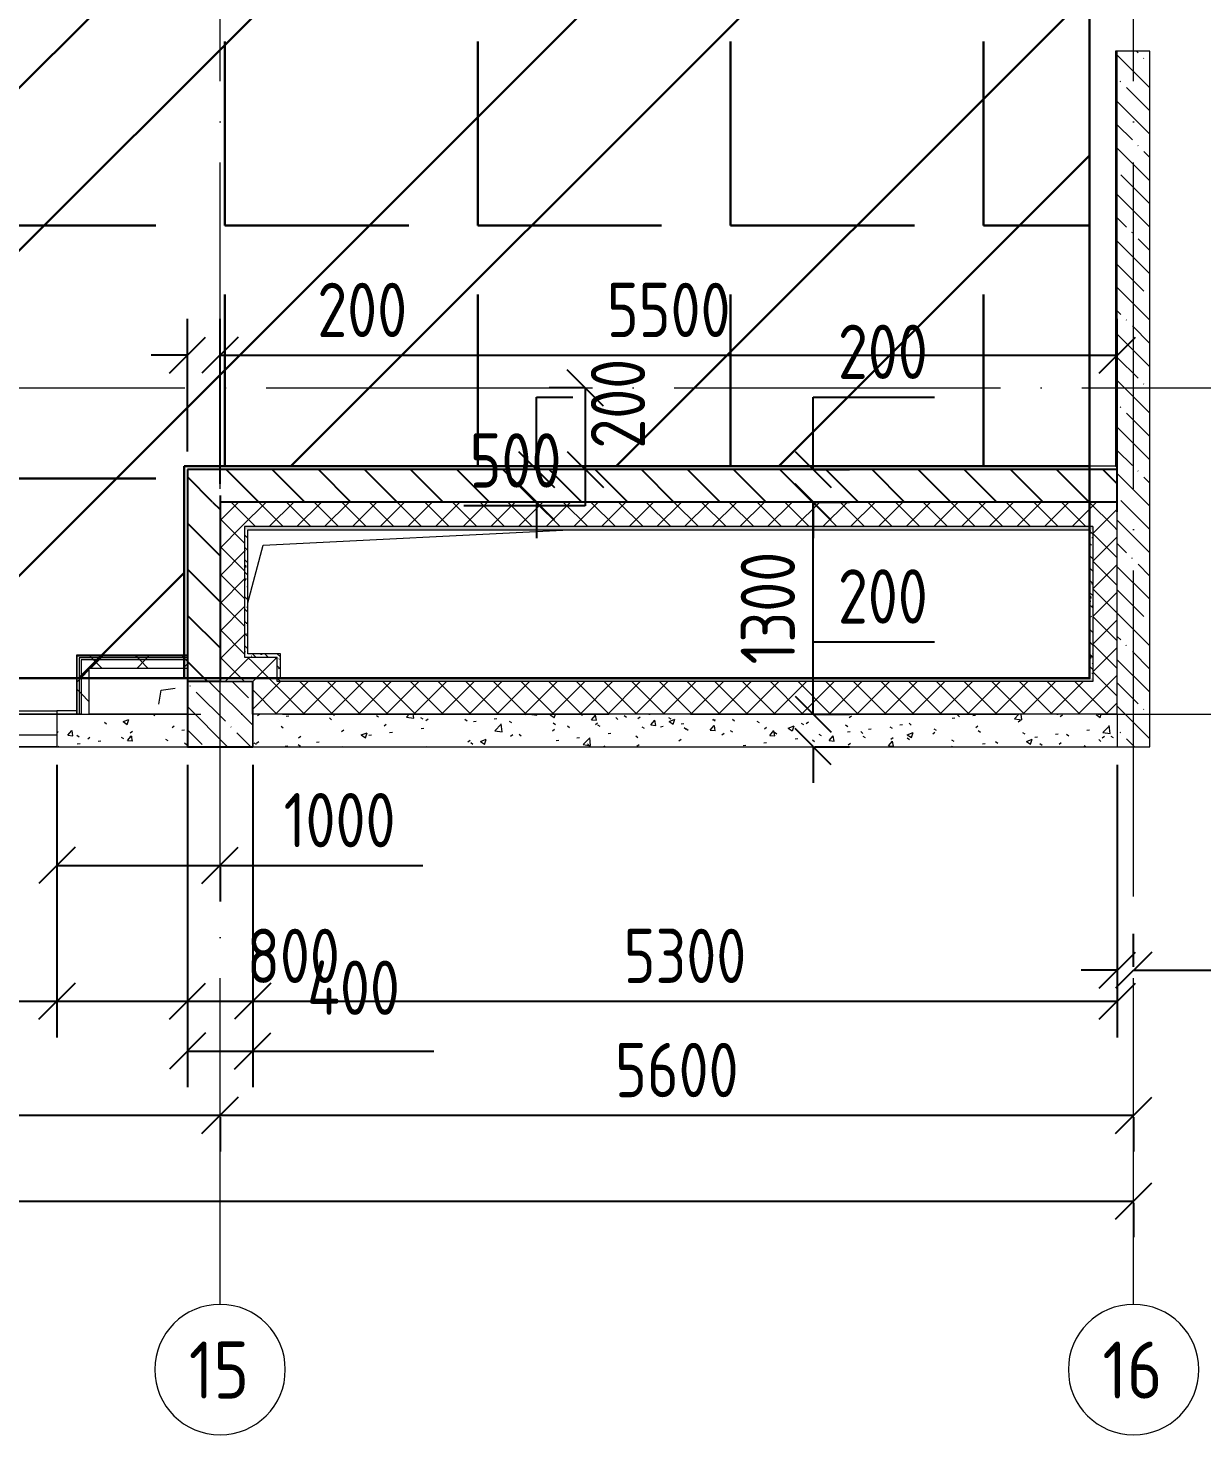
# Model space of a CAD drawing. Header units: millimetres. Extents: x -68946 to 690821, y -552984 to 293768.
# Drawn here: x 62373 to 69569, y 39106 to 47731 of the extents above; entities that cross this region are included whole.
import ezdxf

# ---------------------------------------------------------------- set-up
doc = ezdxf.new("R2010")
doc.units = ezdxf.units.MM
doc.linetypes.add('ADSK_Линия сетки', pattern=[2500, 2000, -250, 0, -250])
doc.layers.get('Defpoints').update_dxf_attribs({"color": 250})
for name, color, linetype, lineweight in [('0) блоки', 250, 'Continuous', 25), ('1.1) Стяжка 5 вып.', 30, 'Continuous', 30), ('1.2) Тепло-звук изол. + пленка 5 вып.', 200, 'Continuous', 30), ('A-____-____-DIMS', 250, 'Continuous', 9), ('A-DETL-GENF-OTLN', 250, 'Continuous', 5), ('A-GLAZ-____-MCUT', 250, 'Continuous', 9), ('A-GLAZ-____-OTLN', 250, 'Continuous', 5), ('A-WALL-____-MCUT', 250, 'Continuous', 13), ('A-WALL-____-PATT', 250, 'Continuous', 13), ('A-WALL-FNSH-MCUT', 250, 'Continuous', 13), ('I-WALL-____-OTLN', 250, 'Continuous', 9), ('S-COLS-____-MCUT', 250, 'Continuous', 25), ('S-COLS-____-OTLN', 250, 'Continuous', 9), ('S-GRID-____-IDEN', 250, 'Continuous', 9), ('S-GRID-____-OTLN', 250, 'Continuous', 9)]:
    doc.layers.add(name, color=color, linetype=linetype, lineweight=lineweight)
doc.styles.add('GOST Common', font='', dxfattribs={"width": 0.9, "height": 350})
doc.styles.get("Standard").update_dxf_attribs({"font": 'ГОСТ тип А.ttf'})
doc.styles.get('GOST Common').set_extended_font_data('GOST Common')
doc.dimstyles.new('А3', dxfattribs={"dimtxt": 333, "dimasz": 222, "dimexe": 222, "dimexo": 111, "dimgap": 111, "dimtad": 1, "dimtoh": 1, "dimdec": 0, "dimrnd": 0.0015, "dimzin": 0, "dimdsep": 46, "dimtxsty": 'Standard', "dimblk": 'OBLIQUE', "dimcen": 0, "dimclrd": 7, "dimclre": 7, "dimclrt": 7, "dimadec": 0, "dimazin": 0, "dimtfac": 1, "dimtdec": 0, "dimtofl": 0, "dimtmove": 0, "dimatfit": 3, "dimfxl": 1, "dimtolj": 1, "dimtzin": 0, "dimarcsym": 0})
pattern_1 = [(50, (0, 0), (364.3679, -31.8783), [38.1, -419.1]), (355, (0, 0), (-70.4859, 382.1133), [30.48, -335.28]), (100.451, (30.36, -2.66), (293.885, 350.2334), [32.38, -356.18]), (46.184, (0, 101.6), (542.1585, -84.0858), [57.15, -628.65]), (96.636, (45.2, 94.6), (474.805, 494.8554), [48.57, -534.27]), (351.184, (0, 101.6), (474.8102, 494.85), [45.72, -502.92]), (21, (50.8, 76.2), (303.2285, -204.5305), [38.1, -419.1]), (326, (50.8, 76.2), (123.6039, 368.376), [30.48, -335.28]), (71.451, (76.07, 59.16), (426.8341, 163.8427), [32.38, -356.18]), (37.5, (0, 0), (6.17665, 169.11015), [16.764, -314.452, 16.764, -323.596, -336.55]), (37.5, (0, 0), (6.17665, 169.11015), [-671.576, 16.764, -319.786]), (7.5, (0, 0), (133.63888, 200.3615), [16.764, -177.292, 16.764, -306.832, -128.27]), (7.5, (0, 0), (133.63888, 200.3615), [-517.652, 16.764, -111.506]), (327.5, (-113.28, 0), (271.18182, -11.45836), [16.764, -110.236, 16.764, -379.476, -525.78]), (327.5, (-113.28, 0), (271.18182, -11.45836), [-523.24, 16.764, -509.016]), (317.5, (-164.08, 0), (296.2585, 50.85285), [16.764, -148.336, 16.764, -246.38, -373.38]), (317.5, (-164.08, 0), (296.2585, 50.85285), [-428.244, 16.764, -356.616])]
pattern_2 = [(135, (0, 0), (-142.5612, -142.5612), []), (135, (142.56, 0), (-142.5612, -142.5612), [252.016, -50.403, 3.353, -47.05])]
pattern_3 = [(135, (0, 0), (-75.43415, -75.43415), [106.68, -17.78, 3.556, -17.78]), (135, (0, 75.39), (-75.43415, -75.43415), []), (50, (0, 0), (127.52922, -11.15758), [13.335, -146.685]), (355, (0, 0), (-24.66966, 133.74002), [10.668, -117.348]), (100.451, (10.63, -0.93), (102.85973, 122.58178), [11.333, -124.663]), (46.184, (0, 35.56), (189.75516, -29.43036), [20.002, -220.027]), (96.636, (15.81, 33.1), (166.1822, 173.1996), [17, -186.995]), (351.184, (0, 35.56), (166.18393, 173.19757), [16.002, -176.022]), (21, (17.78, 26.67), (106.13027, -71.58603), [13.335, -146.685]), (326, (17.78, 26.67), (43.26188, 128.93175), [10.668, -117.348]), (71.451, (26.62, 20.7), (149.39198, 57.34505), [11.333, -124.663]), (37.5, (0, 0), (2.162228, 59.188357), [3.353, -112.573, 3.353, -115.773, -117.792]), (37.5, (0, 0), (2.162228, 59.188357), [-235.052, 3.353, -114.44]), (7.5, (0, 0), (46.773857, 70.12615), [3.353, -64.567, 3.353, -109.906, -44.894]), (7.5, (0, 0), (46.773857, 70.12615), [-181.178, 3.353, -41.542]), (327.5, (-39.65, 0), (94.91367, -4.010093), [3.353, -41.097, 3.353, -135.331, -184.023]), (327.5, (-39.65, 0), (94.91367, -4.010093), [-183.134, 3.353, -180.67]), (317.5, (-57.43, 0), (103.69057, 17.79882), [3.353, -54.432, 3.353, -88.748, -130.683]), (317.5, (-57.43, 0), (103.69057, 17.79882), [-149.885, 3.353, -127.33])]
pattern_4 = [(135, (0, 0), (-84.85281, -84.85281), []), (225, (0, 0), (84.85281, -84.85281), [])]
pattern_5 = [(135, (0, 0), (-141.42136, -141.42136), [])]
pattern_6 = [(45, (0, 0), (-141.42136, 141.42136), []), (135, (0, 0), (-141.42136, -141.42136), [])]

# ---------------------------------------------------------------- blocks, each defined once
blk = doc.blocks.new('Окно_СКБ_2Ст1 - Окно_СКБ_2Ст 3300_ОК2-29018968-Кладочный план на отм_ 0_000_ Секция 1_')
at = {"layer": 'A-GLAZ-____-MCUT'}
for p, q in [((-1650, -125), (1650, -125)), ((-1650, -195), (1650, -195))]:
    blk.add_line(p, q, dxfattribs=at)
at = {"layer": 'A-GLAZ-____-OTLN'}
for p, q in [((1650, -125), (-1650, -125)), ((-1650, -195), (1650, -195))]:
    blk.add_line(p, q, dxfattribs=at)
blk = doc.blocks.new('_Wn_-As_OpeningMEP_floor__Rectangular - _Wn_-As_OpeningMEP_floor__Rectangular-32466856-Кладочный план на отм_ 0_000_ Секция 1_')
at = {"layer": 'A-DETL-GENF-OTLN'}
for p, q in [((-50, 0), (-36.6, 86.6)), ((-36.6, 86.6), (50, 100))]:
    blk.add_line(p, q, dxfattribs=at)
blk = doc.blocks.new('_Wn_-As_OpeningMEP_floor__Rectangular - _Wn_-As_OpeningMEP_floor__Rectangular-43235382-Кладочный план на отм_ 0_000_ Секция 1_')
at = {"layer": 'A-DETL-GENF-OTLN'}
for p, q in [((-2485, 410), (-607.8, 505)), ((-2580, 56.7), (-2485, 410))]:
    blk.add_line(p, q, dxfattribs=at)
blk = doc.blocks.new('Ось сетки - Круг_Ø8 мм-39983606-Кладочный план на отм_ 0_000_ Секция 1_')
at = {"layer": 'S-GRID-____-IDEN'}
for start, end in [(360, 180), (180, 360)]:
    blk.add_arc((0, 0), 4, start, end, dxfattribs=at)
blk = doc.blocks.new('_Oblique')
at = {"color": 0, "linetype": 'ByBlock', "lineweight": -2}
blk.add_line((-0.5, -0.5), (0.5, 0.5), dxfattribs=at)
blk = doc.blocks.new('DIMBLOCK20-Кладочный план на отм_ 0_000_ Секция 1_')
at = {"layer": 'A-____-____-DIMS', "color": 7, "lineweight": -2, "transparency": 16777216}
for p, q in [((59050, 41065.3), (63550, 41065.3)), ((59050, 41054.3), (59050, 40843.3)), ((63550, 41054.3), (63550, 40843.3))]:
    blk.add_line(p, q, dxfattribs=at)
at = {"layer": 'Defpoints', "color": 0, "lineweight": 30, "transparency": 16777216}
for p in [(59050, 41165.3), (63550, 41165.3), (63550, 41065.3)]:
    blk.add_point(p, dxfattribs=at)
at = {"layer": 'A-____-____-DIMS', "color": 7, "lineweight": -2, "transparency": 16777216, "xscale": 222, "yscale": 222, "zscale": 222, "rotation": 180}
blk.add_blockref('_Oblique', (59050, 41065.3), dxfattribs=at)
at = {"layer": 'A-____-____-DIMS', "color": 7, "lineweight": -2, "transparency": 16777216, "xscale": 222, "yscale": 222, "zscale": 222}
blk.add_blockref('_Oblique', (63550, 41065.3), dxfattribs=at)
at = {"layer": 'A-____-____-DIMS', "color": 7, "transparency": 16777216, "insert": (61300, 41342.8), "char_height": 333, "width": 2.567, "attachment_point": 5}
blk.add_mtext('\\A1;4500', dxfattribs=at)
blk = doc.blocks.new('DIMBLOCK21-Кладочный план на отм_ 0_000_ Секция 1_')
at = {"layer": 'A-____-____-DIMS', "color": 7, "lineweight": -2, "transparency": 16777216}
for p, q in [((63550, 41065.3), (69150, 41065.3)), ((63550, 41054.3), (63550, 40843.3)), ((69150, 41054.3), (69150, 40843.3))]:
    blk.add_line(p, q, dxfattribs=at)
at = {"layer": 'Defpoints', "color": 0, "lineweight": 30, "transparency": 16777216}
for p in [(63550, 41165.3), (69150, 41165.3), (69150, 41065.3)]:
    blk.add_point(p, dxfattribs=at)
at = {"layer": 'A-____-____-DIMS', "color": 7, "lineweight": -2, "transparency": 16777216, "xscale": 222, "yscale": 222, "zscale": 222, "rotation": 180}
blk.add_blockref('_Oblique', (63550, 41065.3), dxfattribs=at)
at = {"layer": 'A-____-____-DIMS', "color": 7, "lineweight": -2, "transparency": 16777216, "xscale": 222, "yscale": 222, "zscale": 222}
blk.add_blockref('_Oblique', (69150, 41065.3), dxfattribs=at)
at = {"layer": 'A-____-____-DIMS', "color": 7, "transparency": 16777216, "insert": (66350, 41342.8), "char_height": 333, "width": 2.483, "attachment_point": 5}
blk.add_mtext('\\A1;5600', dxfattribs=at)
blk = doc.blocks.new('DIMBLOCK22-Кладочный план на отм_ 0_000_ Секция 1_')
at = {"layer": 'A-____-____-DIMS', "color": 7, "lineweight": -2, "transparency": 16777216}
for p, q in [((0, 40539.8), (69150, 40539.8)), ((0, 40528.8), (0, 40317.8)), ((69150, 40528.8), (69150, 40317.8))]:
    blk.add_line(p, q, dxfattribs=at)
at = {"layer": 'Defpoints', "color": 0, "lineweight": 30, "transparency": 16777216}
for p in [(0, 40639.8), (69150, 40639.8), (69150, 40539.8)]:
    blk.add_point(p, dxfattribs=at)
at = {"layer": 'A-____-____-DIMS', "color": 7, "lineweight": -2, "transparency": 16777216, "xscale": 222, "yscale": 222, "zscale": 222, "rotation": 180}
blk.add_blockref('_Oblique', (0, 40539.8), dxfattribs=at)
at = {"layer": 'A-____-____-DIMS', "color": 7, "lineweight": -2, "transparency": 16777216, "xscale": 222, "yscale": 222, "zscale": 222}
blk.add_blockref('_Oblique', (69150, 40539.8), dxfattribs=at)
at = {"layer": 'A-____-____-DIMS', "color": 7, "transparency": 16777216, "insert": (34575, 40817.3), "char_height": 333, "width": 2.919, "attachment_point": 5}
blk.add_mtext('\\A1;69150', dxfattribs=at)
blk = doc.blocks.new('DIMBLOCK137-Кладочный план на отм_ 0_000_ Секция 1_')
at = {"layer": 'A-____-____-DIMS', "color": 7, "lineweight": -2, "transparency": 16777216}
for p, q in [((65777.5, 45525), (65566.6, 45525)), ((65788.6, 45525), (65788.6, 45025)), ((65777.5, 45025), (65566.6, 45025)), ((65788.6, 45025), (65788.6, 44803)), ((65788.6, 44803), (65044.9, 44803))]:
    blk.add_line(p, q, dxfattribs=at)
at = {"layer": 'Defpoints', "color": 0, "lineweight": 30, "transparency": 16777216}
for p in [(65888.5, 45525), (65788.6, 45025), (65888.5, 45025)]:
    blk.add_point(p, dxfattribs=at)
at = {"layer": 'A-____-____-DIMS', "color": 7, "lineweight": -2, "transparency": 16777216, "xscale": 222, "yscale": 222, "zscale": 222}
for p, rotation in [((65788.6, 45525), 90), ((65788.6, 45025), 270)]:
    blk.add_blockref('_Oblique', p, dxfattribs=dict(at, rotation=rotation))
at = {"layer": 'A-____-____-DIMS', "color": 7, "transparency": 16777216, "insert": (65361.2, 45080.5), "char_height": 333, "width": 1.862, "attachment_point": 5}
blk.add_mtext('\\A1;500', dxfattribs=at)
blk = doc.blocks.new('DIMBLOCK138-Кладочный план на отм_ 0_000_ Секция 1_')
at = {"layer": 'A-____-____-DIMS', "color": 7, "lineweight": -2, "transparency": 16777216}
for p, q in [((65489.8, 45025), (65489.8, 45469)), ((65489.8, 45469), (65711.8, 45469)), ((65777.5, 45025), (65267.8, 45025)), ((65777.5, 44825), (65267.8, 44825)), ((65489.8, 44825), (65489.8, 44603))]:
    blk.add_line(p, q, dxfattribs=at)
at = {"layer": 'Defpoints', "color": 0, "lineweight": 30, "transparency": 16777216}
for p in [(65888.5, 45025), (65489.8, 44825), (65888.5, 44825)]:
    blk.add_point(p, dxfattribs=at)
at = {"layer": 'A-____-____-DIMS', "color": 7, "lineweight": -2, "transparency": 16777216, "xscale": 222, "yscale": 222, "zscale": 222}
for p, rotation in [((65489.8, 45025), 270), ((65489.8, 44825), 90)]:
    blk.add_blockref('_Oblique', p, dxfattribs=dict(at, rotation=rotation))
at = {"layer": 'A-____-____-DIMS', "color": 7, "transparency": 16777216, "insert": (65822.8, 45152.7), "char_height": 333, "width": 1.862, "attachment_point": 1, "rotation": 90, "line_spacing_factor": 1.022761}
blk.add_mtext('\\A1;200', dxfattribs=at)
blk = doc.blocks.new('DIMBLOCK288-Кладочный план на отм_ 0_000_ Секция 1_')
at = {"layer": 'A-____-____-DIMS', "color": 7, "lineweight": -2, "transparency": 16777216}
for p, q in [((62550, 42872.5), (62550, 42375.4)), ((62550, 42597.4), (63550, 42597.4)), ((63550, 42597.4), (64793.2, 42597.4)), ((63550, 42586.4), (63550, 42375.4))]:
    blk.add_line(p, q, dxfattribs=at)
at = {"layer": 'Defpoints', "color": 0, "lineweight": 30, "transparency": 16777216}
for p in [(62550, 42983.5), (63550, 42697.4), (63550, 42597.4)]:
    blk.add_point(p, dxfattribs=at)
at = {"layer": 'A-____-____-DIMS', "color": 7, "lineweight": -2, "transparency": 16777216, "xscale": 222, "yscale": 222, "zscale": 222, "rotation": 180}
blk.add_blockref('_Oblique', (62550, 42597.4), dxfattribs=at)
at = {"layer": 'A-____-____-DIMS', "color": 7, "lineweight": -2, "transparency": 16777216, "xscale": 222, "yscale": 222, "zscale": 222}
blk.add_blockref('_Oblique', (63550, 42597.4), dxfattribs=at)
at = {"layer": 'A-____-____-DIMS', "color": 7, "transparency": 16777216, "insert": (64282.6, 42874.9), "char_height": 333, "width": 2.299, "attachment_point": 5}
blk.add_mtext('\\A1;1000', dxfattribs=at)
blk = doc.blocks.new('DIMBLOCK348-Кладочный план на отм_ 0_000_ Секция 1_')
at = {"layer": 'A-____-____-DIMS', "color": 7, "lineweight": -2, "transparency": 16777216}
for p, q in [((59250, 43214), (59250, 41543.3)), ((62550, 43214), (62550, 41543.3)), ((59250, 41765.3), (62550, 41765.3))]:
    blk.add_line(p, q, dxfattribs=at)
at = {"layer": 'Defpoints', "color": 0, "lineweight": 30, "transparency": 16777216}
for p in [(59250, 43325), (62550, 43325), (62550, 41765.3)]:
    blk.add_point(p, dxfattribs=at)
at = {"layer": 'A-____-____-DIMS', "color": 7, "lineweight": -2, "transparency": 16777216, "xscale": 222, "yscale": 222, "zscale": 222, "rotation": 180}
blk.add_blockref('_Oblique', (59250, 41765.3), dxfattribs=at)
at = {"layer": 'A-____-____-DIMS', "color": 7, "lineweight": -2, "transparency": 16777216, "xscale": 222, "yscale": 222, "zscale": 222}
blk.add_blockref('_Oblique', (62550, 41765.3), dxfattribs=at)
at = {"layer": 'A-____-____-DIMS', "color": 7, "transparency": 16777216, "insert": (60900, 42042.8), "char_height": 333, "width": 2.483, "attachment_point": 5}
blk.add_mtext('\\A1;3300', dxfattribs=at)
blk = doc.blocks.new('DIMBLOCK349-Кладочный план на отм_ 0_000_ Секция 1_')
at = {"layer": 'A-____-____-DIMS', "color": 7, "lineweight": -2, "transparency": 16777216}
for p, q in [((62550, 43214), (62550, 41543.3)), ((63350, 43214), (63350, 41543.3)), ((62550, 41765.3), (63350, 41765.3)), ((63350, 41765.3), (64426.7, 41765.3))]:
    blk.add_line(p, q, dxfattribs=at)
at = {"layer": 'Defpoints', "color": 0, "lineweight": 30, "transparency": 16777216}
for p in [(62550, 43325), (63350, 43325), (63350, 41765.3)]:
    blk.add_point(p, dxfattribs=at)
at = {"layer": 'A-____-____-DIMS', "color": 7, "lineweight": -2, "transparency": 16777216, "xscale": 222, "yscale": 222, "zscale": 222, "rotation": 180}
blk.add_blockref('_Oblique', (62550, 41765.3), dxfattribs=at)
at = {"layer": 'A-____-____-DIMS', "color": 7, "lineweight": -2, "transparency": 16777216, "xscale": 222, "yscale": 222, "zscale": 222}
blk.add_blockref('_Oblique', (63350, 41765.3), dxfattribs=at)
at = {"layer": 'A-____-____-DIMS', "color": 7, "transparency": 16777216, "insert": (63999.3, 42042.8), "char_height": 333, "width": 1.862, "attachment_point": 5}
blk.add_mtext('\\A1;800', dxfattribs=at)
blk = doc.blocks.new('DIMBLOCK350-Кладочный план на отм_ 0_000_ Секция 1_')
at = {"layer": 'A-____-____-DIMS', "color": 7, "lineweight": -2, "transparency": 16777216}
for p, q in [((63350, 43214), (63350, 41237)), ((63750, 43214), (63750, 41237)), ((63350, 41459), (63750, 41459)), ((63750, 41459), (64860, 41459))]:
    blk.add_line(p, q, dxfattribs=at)
at = {"layer": 'Defpoints', "color": 0, "lineweight": 30, "transparency": 16777216}
for p in [(63350, 43325), (63750, 43325), (63750, 41459)]:
    blk.add_point(p, dxfattribs=at)
at = {"layer": 'A-____-____-DIMS', "color": 7, "lineweight": -2, "transparency": 16777216, "xscale": 222, "yscale": 222, "zscale": 222, "rotation": 180}
blk.add_blockref('_Oblique', (63350, 41459), dxfattribs=at)
at = {"layer": 'A-____-____-DIMS', "color": 7, "lineweight": -2, "transparency": 16777216, "xscale": 222, "yscale": 222, "zscale": 222}
blk.add_blockref('_Oblique', (63750, 41459), dxfattribs=at)
at = {"layer": 'A-____-____-DIMS', "color": 7, "transparency": 16777216, "insert": (64083, 42014), "char_height": 333, "width": 1.946, "attachment_point": 1, "line_spacing_factor": 1.022761}
blk.add_mtext('\\A1;400', dxfattribs=at)
blk = doc.blocks.new('DIMBLOCK351-Кладочный план на отм_ 0_000_ Секция 1_')
at = {"layer": 'A-____-____-DIMS', "color": 7, "lineweight": -2, "transparency": 16777216}
for p, q in [((63750, 43214), (63750, 41543.3)), ((69050, 43214), (69050, 41543.3)), ((63750, 41765.3), (69050, 41765.3))]:
    blk.add_line(p, q, dxfattribs=at)
at = {"layer": 'Defpoints', "color": 0, "lineweight": 30, "transparency": 16777216}
for p in [(63750, 43325), (69050, 43325), (69050, 41765.3)]:
    blk.add_point(p, dxfattribs=at)
at = {"layer": 'A-____-____-DIMS', "color": 7, "lineweight": -2, "transparency": 16777216, "xscale": 222, "yscale": 222, "zscale": 222, "rotation": 180}
blk.add_blockref('_Oblique', (63750, 41765.3), dxfattribs=at)
at = {"layer": 'A-____-____-DIMS', "color": 7, "lineweight": -2, "transparency": 16777216, "xscale": 222, "yscale": 222, "zscale": 222}
blk.add_blockref('_Oblique', (69050, 41765.3), dxfattribs=at)
at = {"layer": 'A-____-____-DIMS', "color": 7, "transparency": 16777216, "insert": (66400, 42042.8), "char_height": 333, "width": 2.483, "attachment_point": 5}
blk.add_mtext('\\A1;5300', dxfattribs=at)
blk = doc.blocks.new('DIMBLOCK352-Кладочный план на отм_ 0_000_ Секция 1_')
at = {"layer": 'A-____-____-DIMS', "color": 7, "lineweight": -2, "transparency": 16777216}
for p, q in [((69050, 43214), (69050, 41733.4)), ((69150, 41976.3), (69150, 42177.4)), ((69050, 41955.4), (68828, 41955.4)), ((69150, 41955.4), (70382.1, 41955.4))]:
    blk.add_line(p, q, dxfattribs=at)
at = {"layer": 'Defpoints', "color": 0, "lineweight": 30, "transparency": 16777216}
for p in [(69050, 43325), (69150, 41955.4), (69150, 41865.3)]:
    blk.add_point(p, dxfattribs=at)
at = {"layer": 'A-____-____-DIMS', "color": 7, "lineweight": -2, "transparency": 16777216, "xscale": 222, "yscale": 222, "zscale": 222}
blk.add_blockref('_Oblique', (69050, 41955.4), dxfattribs=at)
at = {"layer": 'A-____-____-DIMS', "color": 7, "lineweight": -2, "transparency": 16777216, "xscale": 222, "yscale": 222, "zscale": 222, "rotation": 180}
blk.add_blockref('_Oblique', (69150, 41955.4), dxfattribs=at)
at = {"layer": 'A-____-____-DIMS', "color": 7, "transparency": 16777216, "insert": (69705, 42510.4), "char_height": 333, "width": 1.678, "attachment_point": 1, "line_spacing_factor": 1.022761}
blk.add_mtext('\\A1;100', dxfattribs=at)
blk = doc.blocks.new('DIMBLOCK398-Кладочный план на отм_ 0_000_ Секция 1_')
at = {"layer": 'A-____-____-DIMS', "color": 7, "lineweight": -2, "transparency": 16777216}
for p, q in [((67185.6, 43525), (67185.6, 43969)), ((67185.6, 43969), (67929.3, 43969)), ((67196.6, 43525), (67407.6, 43525)), ((67185.6, 43325), (67185.6, 43103)), ((67196.6, 43325), (67407.6, 43325))]:
    blk.add_line(p, q, dxfattribs=at)
at = {"layer": 'Defpoints', "color": 0, "lineweight": 30, "transparency": 16777216}
for p in [(67085.6, 43525), (67185.6, 43525), (67085.6, 43325)]:
    blk.add_point(p, dxfattribs=at)
at = {"layer": 'A-____-____-DIMS', "color": 7, "lineweight": -2, "transparency": 16777216, "xscale": 222, "yscale": 222, "zscale": 222}
for p, rotation in [((67185.6, 43525), 270), ((67185.6, 43325), 90)]:
    blk.add_blockref('_Oblique', p, dxfattribs=dict(at, rotation=rotation))
at = {"layer": 'A-____-____-DIMS', "color": 7, "transparency": 16777216, "insert": (67612.9, 44246.5), "char_height": 333, "width": 1.862, "attachment_point": 5}
blk.add_mtext('\\A1;200', dxfattribs=at)
blk = doc.blocks.new('DIMBLOCK399-Кладочный план на отм_ 0_000_ Секция 1_')
at = {"layer": 'A-____-____-DIMS', "color": 7, "lineweight": -2, "transparency": 16777216}
for p, q in [((67185.6, 43525), (67185.6, 44825)), ((67196.6, 44825), (67407.6, 44825)), ((67196.6, 43525), (67407.6, 43525))]:
    blk.add_line(p, q, dxfattribs=at)
at = {"layer": 'Defpoints', "color": 0, "lineweight": 30, "transparency": 16777216}
for p in [(67085.6, 44825), (67185.6, 44825), (67085.6, 43525)]:
    blk.add_point(p, dxfattribs=at)
at = {"layer": 'A-____-____-DIMS', "color": 7, "lineweight": -2, "transparency": 16777216, "xscale": 222, "yscale": 222, "zscale": 222}
for p, rotation in [((67185.6, 44825), 90), ((67185.6, 43525), 270)]:
    blk.add_blockref('_Oblique', p, dxfattribs=dict(at, rotation=rotation))
at = {"layer": 'A-____-____-DIMS', "color": 7, "transparency": 16777216, "insert": (66908.1, 44175), "char_height": 333, "width": 2.299, "attachment_point": 5, "rotation": 90}
blk.add_mtext('\\A1;1300', dxfattribs=at)
blk = doc.blocks.new('DIMBLOCK400-Кладочный план на отм_ 0_000_ Секция 1_')
at = {"layer": 'A-____-____-DIMS', "color": 7, "lineweight": -2, "transparency": 16777216}
for p, q in [((67185.6, 45025), (67185.6, 45469)), ((67185.6, 45469), (67929.3, 45469)), ((67196.6, 45025), (67407.6, 45025)), ((67185.6, 44825), (67185.6, 44603)), ((67196.6, 44825), (67407.6, 44825))]:
    blk.add_line(p, q, dxfattribs=at)
at = {"layer": 'Defpoints', "color": 0, "lineweight": 30, "transparency": 16777216}
for p in [(67085.6, 45025), (67185.6, 45025), (67085.6, 44825)]:
    blk.add_point(p, dxfattribs=at)
at = {"layer": 'A-____-____-DIMS', "color": 7, "lineweight": -2, "transparency": 16777216, "xscale": 222, "yscale": 222, "zscale": 222}
for p, rotation in [((67185.6, 45025), 270), ((67185.6, 44825), 90)]:
    blk.add_blockref('_Oblique', p, dxfattribs=dict(at, rotation=rotation))
at = {"layer": 'A-____-____-DIMS', "color": 7, "transparency": 16777216, "insert": (67612.9, 45746.5), "char_height": 333, "width": 1.862, "attachment_point": 5}
blk.add_mtext('\\A1;200', dxfattribs=at)
blk = doc.blocks.new('DIMBLOCK401-Кладочный план на отм_ 0_000_ Секция 1_')
at = {"layer": 'A-____-____-DIMS', "color": 7, "lineweight": -2, "transparency": 16777216}
for p, q in [((63350, 45136), (63350, 45947.7)), ((63550, 44936), (63550, 45947.7)), ((63350, 45725.7), (63128, 45725.7)), ((63550, 45725.7), (64848.7, 45725.7))]:
    blk.add_line(p, q, dxfattribs=at)
at = {"layer": 'Defpoints', "color": 0, "lineweight": 30, "transparency": 16777216}
for p in [(63550, 45725.7), (63350, 45025), (63550, 44825)]:
    blk.add_point(p, dxfattribs=at)
at = {"layer": 'A-____-____-DIMS', "color": 7, "lineweight": -2, "transparency": 16777216, "xscale": 222, "yscale": 222, "zscale": 222}
blk.add_blockref('_Oblique', (63350, 45725.7), dxfattribs=at)
at = {"layer": 'A-____-____-DIMS', "color": 7, "lineweight": -2, "transparency": 16777216, "xscale": 222, "yscale": 222, "zscale": 222, "rotation": 180}
blk.add_blockref('_Oblique', (63550, 45725.7), dxfattribs=at)
at = {"layer": 'A-____-____-DIMS', "color": 7, "transparency": 16777216, "insert": (64421.3, 46003.2), "char_height": 333, "width": 1.862, "attachment_point": 5}
blk.add_mtext('\\A1;200', dxfattribs=at)
blk = doc.blocks.new('DIMBLOCK402-Кладочный план на отм_ 0_000_ Секция 1_')
at = {"layer": 'A-____-____-DIMS', "color": 7, "lineweight": -2, "transparency": 16777216}
for p, q in [((63550, 44936), (63550, 45947.7)), ((69050, 44766), (69050, 45947.7)), ((63550, 45725.7), (69050, 45725.7))]:
    blk.add_line(p, q, dxfattribs=at)
at = {"layer": 'Defpoints', "color": 0, "lineweight": 30, "transparency": 16777216}
for p in [(69050, 45725.7), (63550, 44825), (69050, 44655)]:
    blk.add_point(p, dxfattribs=at)
at = {"layer": 'A-____-____-DIMS', "color": 7, "lineweight": -2, "transparency": 16777216, "xscale": 222, "yscale": 222, "zscale": 222, "rotation": 180}
blk.add_blockref('_Oblique', (63550, 45725.7), dxfattribs=at)
at = {"layer": 'A-____-____-DIMS', "color": 7, "lineweight": -2, "transparency": 16777216, "xscale": 222, "yscale": 222, "zscale": 222}
blk.add_blockref('_Oblique', (69050, 45725.7), dxfattribs=at)
at = {"layer": 'A-____-____-DIMS', "color": 7, "transparency": 16777216, "insert": (66300, 46003.2), "char_height": 333, "width": 2.483, "attachment_point": 5}
blk.add_mtext('\\A1;5500', dxfattribs=at)

msp = doc.modelspace()

# ---------------------------------------------------------------- hatches: boundary and pattern name
at = {"layer": '0) блоки'}
h = msp.add_hatch(dxfattribs=at)
h.set_pattern_fill('FP_1', color=256, style=0, pattern_type=2)
h.set_pattern_definition(pattern_5)
h.paths.add_polyline_path([(69050, 44825.0006), (69050, 45025.0006), (63349.9781, 45025.0006), (63349.9781, 44825.0006), (64903.1587, 44825.0006)])
h = msp.add_hatch(dxfattribs=at)
h.set_pattern_fill('FP_1', color=256, style=0, pattern_type=2)
h.set_pattern_definition(pattern_5)
h.paths.add_polyline_path([(63549.9781, 43725), (63549.9781, 44825.0006), (63349.9781, 44825.0006), (63349.9781, 43725)])
at = {"layer": '1.1) Стяжка 5 вып.', "lineweight": 30, "true_color": 0xf26722}
h = msp.add_hatch(dxfattribs=at)
h.set_pattern_fill('ANSI32', color=30, scale=222)
h.paths.add_polyline_path([(68880, 51005.7053), (54916.661, 51005.7053), (54916.661, 43745.0006), (63329.9781, 43745.0006), (63329.9781, 45045.0006), (68880, 45045.0006)])
at = {"layer": '1.2) Тепло-звук изол. + пленка 5 вып.', "lineweight": 30}
h = msp.add_hatch(dxfattribs=at)
h.set_pattern_fill('ANGLE', color=256, scale=222)
h.set_pattern_definition([(0, (0, 0), (0, 1550.67), [1127.76, -422.91]), (90, (0, 0), (-1550.67, 9e-14), [1127.76, -422.91])])
h.paths.add_polyline_path([(68880, 51005.7053), (54916.661, 51005.7053), (54916.661, 43745.0006), (63329.9781, 43745.0006), (63329.9781, 45045.0006), (68880, 45045.0006)])
at = {"layer": 'A-WALL-____-PATT', "lineweight": 15}
h = msp.add_hatch(dxfattribs=at)
h.set_pattern_fill('FP_8', color=256, style=0, pattern_type=2)
h.set_pattern_definition(pattern_2)
h.paths.add_polyline_path([(69050, 43325.0603), (69250, 43325.0603), (69250, 47590), (69050, 47590), (69050, 43458.3234)])
h.paths.add_polyline_path([(69050, 49590.0006), (69250, 49590.0006), (69250, 50849), (69050, 50849), (69050, 50131.3539)])
h.paths.add_polyline_path([(69050, 50850), (69250, 50850), (69250, 51375), (69050, 51375), (69050, 50965.4827)])
h = msp.add_hatch(dxfattribs=at)
h.set_pattern_fill('FP_11', color=256, style=0, pattern_type=2)
h.set_pattern_definition(pattern_4)
h.paths.add_polyline_path([(68900, 44675.0006), (69050, 44675.0006), (69050, 44825.0006), (63549.9781, 44825.0006), (63549.9781, 44675.0006), (64903.1587, 44675.0006)])
h = msp.add_hatch(dxfattribs=at)
h.set_pattern_fill('FP_11', color=256, style=0, pattern_type=2)
h.set_pattern_definition(pattern_4)
h.paths.add_polyline_path([(63699.9781, 43875.0006), (63699.9781, 44675.0006), (63549.9781, 44675.0006), (63549.9781, 43875.0006)])
h = msp.add_hatch(dxfattribs=at)
h.set_pattern_fill('FP_10', color=256, style=0, pattern_type=2)
h.set_pattern_definition(pattern_3)
h.paths.add_polyline_path([(68880, 44655.0006), (68900, 44655.0006), (68900, 44675.0006), (63699.9781, 44675.0006), (63699.9781, 44655.0006), (64903.1587, 44655.0006)])
h = msp.add_hatch(dxfattribs=at)
h.set_pattern_fill('FP_10', color=256, style=0, pattern_type=2)
h.set_pattern_definition(pattern_3)
h.paths.add_polyline_path([(63719.9781, 43895.0006), (63719.9781, 44655.0006), (63699.9781, 44655.0006), (63699.9781, 43895.0006)])
h = msp.add_hatch(dxfattribs=at)
h.set_pattern_fill('FP_10', color=256, style=0, pattern_type=2)
h.set_pattern_definition(pattern_3)
h.paths.add_polyline_path([(68900, 43745.0006), (68900, 44655.0006), (68880, 44655.0006), (68880, 43745.0006)])
h = msp.add_hatch(dxfattribs=at)
h.set_pattern_fill('FP_11', color=256, style=0, pattern_type=2)
h.set_pattern_definition(pattern_4)
h.paths.add_polyline_path([(69050, 43725.0006), (69050, 44675.0006), (68900, 44675.0006), (68900, 43725.0006)])
h = msp.add_hatch(dxfattribs=at)
h.set_pattern_fill('FP_28', color=42, style=0, pattern_type=2)
h.set_pattern_definition(pattern_6)
h.paths.add_polyline_path([(62748.0586, 43525.0006), (62748.0586, 43857.4414), (62698.0586, 43857.4414), (62698.0586, 43525.0006), (62704.1117, 43525.0006)])
h = msp.add_hatch(dxfattribs=at)
h.set_pattern_fill('FP_28', color=42, style=0, pattern_type=2)
h.set_pattern_definition(pattern_6)
h.paths.add_polyline_path([(62748.0586, 43807.4414), (63349.9781, 43807.4414), (63349.9781, 43857.4414), (62748.0586, 43857.4414)])
h = msp.add_hatch(dxfattribs=at)
h.set_pattern_fill('FP_11', color=256, style=0, pattern_type=2)
h.set_pattern_definition(pattern_4)
h.paths.add_polyline_path([(63549.9781, 43725.0006), (63749.9781, 43725.0006), (63749.9781, 43875.0006), (63549.9781, 43875.0006)])
h = msp.add_hatch(dxfattribs=at)
h.set_pattern_fill('FP_10', color=256, style=0, pattern_type=2)
h.set_pattern_definition(pattern_3)
h.paths.add_polyline_path([(63699.9781, 43875.0006), (63899.9781, 43875.0006), (63899.9781, 43895.0006), (63699.9781, 43895.0006)])
h = msp.add_hatch(dxfattribs=at)
h.set_pattern_fill('FP_11', color=256, style=0, pattern_type=2)
h.set_pattern_definition(pattern_4)
h.paths.add_polyline_path([(63803.6352, 43525.0006), (63899.9781, 43525.0006), (63899.9781, 43875.0006), (63749.9781, 43875.0006), (63749.9781, 43525.0006)])
h = msp.add_hatch(dxfattribs=at)
h.set_pattern_fill('FP_10', color=256, style=0, pattern_type=2)
h.set_pattern_definition(pattern_3)
h.paths.add_polyline_path([(63919.9781, 43725.0006), (63919.9781, 43895.0006), (63899.9781, 43895.0006), (63899.9781, 43725.0006)])
h = msp.add_hatch(dxfattribs=at)
h.set_pattern_fill('FP_10', color=256, style=0, pattern_type=2)
h.set_pattern_definition(pattern_3)
h.paths.add_polyline_path([(68900, 43725.0006), (68900, 43745.0006), (63919.9781, 43745.0006), (63919.9781, 43725.0006), (64903.1587, 43725.0006)])
h = msp.add_hatch(dxfattribs=at)
h.set_pattern_fill('FP_11', color=256, style=0, pattern_type=2)
h.set_pattern_definition(pattern_4)
h.paths.add_polyline_path([(69050, 43525.0006), (69050, 43725.0006), (63899.9781, 43725.0006), (63899.9781, 43525.0006), (64903.1587, 43525.0006)])
h = msp.add_hatch(dxfattribs=at)
h.set_pattern_fill('FP_9', color=256, style=0, pattern_type=2)
h.set_pattern_definition(pattern_1)
h.paths.add_polyline_path([(62550, 43325.0006), (63349.9781, 43325.0006), (63349.9781, 43525.0006), (62550, 43525.0006), (62550, 43458.3234)])
h.paths.add_polyline_path([(58849.9781, 43325.0006), (58849.9781, 43525.0006), (58050, 43525.0006), (58050, 43325.0006)])
h = msp.add_hatch(dxfattribs=at)
h.set_pattern_fill('FP_9', color=256, style=0, pattern_type=2)
h.set_pattern_definition(pattern_1)
h.paths.add_polyline_path([(69050, 43325.0006), (69050, 43525.0006), (63749.9781, 43525.0006), (63749.9781, 43325.0006), (64903.1587, 43325.0006)])
at = {"layer": 'I-WALL-____-OTLN'}
h = msp.add_hatch(dxfattribs=at)
h.set_pattern_fill('FP_28', color=30, style=0, pattern_type=2)
h.set_pattern_definition(pattern_6)
h.paths.add_polyline_path([(62673.0586, 43525.0006), (62685.5586, 43525.0006), (62685.5586, 43882.4414), (62673.0586, 43882.4414), (62673.0586, 43545)])
h = msp.add_hatch(dxfattribs=at)
h.set_pattern_fill('FP_28', color=30, style=0, pattern_type=2)
h.set_pattern_definition(pattern_6)
h.paths.add_polyline_path([(62685.5586, 43869.9414), (63349.9781, 43869.9414), (63349.9781, 43882.4414), (62685.5586, 43882.4414)])
h = msp.add_hatch(dxfattribs=at)
h.set_pattern_fill('FP_28', color=30, style=0, pattern_type=2)
h.set_pattern_definition(pattern_6)
h.paths.add_polyline_path([(62685.5586, 43525.0006), (62698.0586, 43525.0006), (62698.0586, 43869.9414), (62685.5586, 43869.9414), (62685.5586, 43557.1342)])
h = msp.add_hatch(dxfattribs=at)
h.set_pattern_fill('FP_28', color=30, style=0, pattern_type=2)
h.set_pattern_definition(pattern_6)
h.paths.add_polyline_path([(62704.1117, 43857.4414), (63349.9781, 43857.4414), (63349.9781, 43869.9414), (62698.0586, 43869.9414), (62698.0586, 43857.4414)])
at = {"layer": 'S-COLS-____-OTLN', "lineweight": 5}
h = msp.add_hatch(dxfattribs=at)
h.set_pattern_fill('FP_8', color=256, style=0, pattern_type=2)
h.set_pattern_definition(pattern_2)
h.paths.add_polyline_path([(63349.9781, 43325), (63749.9781, 43325), (63749.9781, 43725), (63349.9781, 43725), (63349.9781, 43458.3234)])

# ---------------------------------------------------------------- linework, layer by layer
at = {"layer": '0) блоки'}
for p, q in [((69050, 45025.0006), (63349.9781, 45025.0006)), ((63349.9781, 45025.0006), (63349.9781, 43885.4414)), ((63349.9781, 44864.5598), (63349.9781, 43725.0006)), ((63550, 44864.5598), (63550, 43725.0006)), ((69050, 44825.0006), (63549.9781, 44825.0006))]:
    msp.add_line(p, q, dxfattribs=at)
at = {"layer": '1.1) Стяжка 5 вып.', "lineweight": 30}
for points in [[(54916.661, 51005.7053), (68880, 51005.7053), (68880, 43745.0006), (54916.661, 43745.0006)], [(63329.9781, 45045.0006), (68880, 45045.0006), (68880, 43745.0006), (63329.9781, 43745.0006)]]:
    msp.add_lwpolyline(points, close=True, dxfattribs=at)
at = {"layer": 'A-WALL-____-MCUT', "lineweight": 15}
for p, q in [((69250, 47590), (69050, 47590)), ((69050, 43525.0006), (69050, 47590)), ((69250, 43325.0603), (69250, 47590)), ((69040, 45045.0006), (69050, 45045.0006)), ((63549.9781, 43725), (63549.9781, 44825.0006)), ((63699.9781, 44675.0006), (63699.9781, 43875.0006)), ((68900, 44675.0006), (63699.9781, 44675.0006)), ((68900, 44675.0006), (68900, 43725.0006)), ((62670.0586, 43885.4414), (62670.0586, 43525)), ((63349.9781, 43885.4414), (62670.0586, 43885.4414)), ((62673.0586, 43525), (62673.0586, 43882.4414)), ((62673.0586, 43882.4414), (63349.9781, 43882.4414)), ((62685.5586, 43869.9414), (62685.5586, 43525.0006)), ((63349.9781, 43869.9414), (62685.5586, 43869.9414)), ((62698.0586, 43857.4414), (62698.0586, 43525.0006)), ((63349.9781, 43857.4414), (62698.0586, 43857.4414)), ((63349.9781, 43885.4414), (63349.9781, 43882.4414)), ((63349.9781, 43882.4414), (63349.9781, 43725)), ((63699.9781, 43875.0006), (63899.9781, 43875.0006)), ((63899.9781, 43725.0006), (63899.9781, 43875.0006)), ((62748.0586, 43525.0006), (62748.0586, 43807.4414)), ((62748.0586, 43807.4414), (63349.9781, 43807.4414)), ((63349.9781, 43725), (63549.9781, 43725)), ((63549.9781, 43725.0006), (63749.9781, 43725.0006)), ((63749.9781, 43725.0006), (63749.9781, 43525.0006)), ((68900, 43725.0006), (63899.9781, 43725.0006)), ((62550, 43525.0006), (62550, 43325.0006)), ((62698.0586, 43525.0006), (62550, 43525.0006)), ((62550, 43525), (62673.0586, 43525)), ((62698.0586, 43525.0006), (62748.0586, 43525.0006)), ((63349.9781, 43525.0006), (62748.0586, 43525.0006)), ((63349.9781, 43325.0006), (63349.9781, 43525.0006)), ((69050, 43525.0006), (63749.9781, 43525.0006)), ((63749.9781, 43525.0006), (63749.9781, 43325.0006)), ((69050, 43525.0006), (69050, 43325.0006)), ((62550, 43325.0006), (63349.9781, 43325.0006)), ((63749.9781, 43325.0006), (69050, 43325.0006)), ((69050, 43325.0603), (69250, 43325.0603))]:
    msp.add_line(p, q, dxfattribs=at)
at = {"layer": 'A-WALL-FNSH-MCUT', "lineweight": 15}
for p, q in [((69050, 47590), (69040, 47590)), ((69040, 47590), (69040, 45045.0006)), ((63329.9781, 45045.0006), (63329.9781, 43882.4414)), ((69040, 45045.0006), (63329.9781, 45045.0006)), ((63719.9781, 43895.0006), (63719.9781, 44655.0006)), ((63719.9781, 44655.0006), (68880, 44655.0006)), ((68880, 44655.0006), (68880, 43745.0006)), ((63919.9781, 43895.0006), (63719.9781, 43895.0006)), ((63919.9781, 43745.0006), (63919.9781, 43895.0006)), ((68880, 43745.0006), (63919.9781, 43745.0006)), ((62670.0586, 43545), (62550, 43545)), ((62550, 43545), (62550, 43525.0006))]:
    msp.add_line(p, q, dxfattribs=at)
at = {"layer": 'I-WALL-____-OTLN', "lineweight": 15}
for p, q in [((59259.9781, 43545), (62550, 43545)), ((59259.9781, 43525.0006), (62550, 43525.0006)), ((62550, 43525), (59259.9781, 43525)), ((62550, 43325.0006), (59250, 43325.0006))]:
    msp.add_line(p, q, dxfattribs=at)
at = {"layer": 'S-COLS-____-MCUT'}
for p, q in [((63549.9781, 43725), (63349.9781, 43725)), ((63349.9781, 43725), (63349.9781, 43325)), ((63749.9781, 43525.0006), (63749.9781, 43725)), ((63349.9781, 43325), (63749.9781, 43325))]:
    msp.add_line(p, q, dxfattribs=at)
at = {"layer": 'S-COLS-____-OTLN'}
for p, q in [((63749.9781, 43725), (63549.9781, 43725)), ((63749.9781, 43325), (63749.9781, 43525.0006))]:
    msp.add_line(p, q, dxfattribs=at)
at = {"layer": 'S-GRID-____-OTLN', "linetype": 'ADSK_Линия сетки'}
for p, q in [((63550, 39906.0281), (63550, 61202.0051)), ((69150, 39906.0281), (69150, 61202.0051)), ((-3669.3683, 45525.0006), (72376.0288, 45525.0006)), ((-3569.5512, 43525.0006), (72376.0288, 43525.0006))]:
    msp.add_line(p, q, dxfattribs=at)

# ---------------------------------------------------------------- block references
at = {"layer": 'A-GLAZ-____-OTLN'}
for name, p in [('_Wn_-As_OpeningMEP_floor__Rectangular - _Wn_-As_OpeningMEP_floor__Rectangular-43235382-Кладочный план на отм_ 0_000_ Секция 1_', (66300, 44150.0006)), ('_Wn_-As_OpeningMEP_floor__Rectangular - _Wn_-As_OpeningMEP_floor__Rectangular-32466856-Кладочный план на отм_ 0_000_ Секция 1_', (63224.9781, 43585.0109))]:
    msp.add_blockref(name, p, dxfattribs=at)
at = {"layer": 'A-GLAZ-____-OTLN', "rotation": 180}
msp.add_blockref('Окно_СКБ_2Ст1 - Окно_СКБ_2Ст 3300_ОК2-29018968-Кладочный план на отм_ 0_000_ Секция 1_', (60900, 43200.0006), dxfattribs=at)
at = {"layer": 'S-GRID-____-IDEN', "xscale": 99.99999999999993, "yscale": 99.99999999999993, "zscale": 99.99999999999993}
for p in [(63550, 39506.0281), (69150, 39506.0281)]:
    msp.add_blockref('Ось сетки - Круг_Ø8 мм-39983606-Кладочный план на отм_ 0_000_ Секция 1_', p, dxfattribs=at)

# ---------------------------------------------------------------- texts
at = {"layer": 'S-GRID-____-IDEN', "color": 18, "true_color": 0x000000, "char_height": 350, "width": 461.772, "attachment_point": 1, "style": 'GOST Common'}
for s, insert in [('15', (63358.8193, 39678.5615)), ('16', (68958.8193, 39678.5615))]:
    msp.add_mtext(s, dxfattribs=dict(at, insert=insert))

# ---------------------------------------------------------------- dimensions: what is measured, and where the dimension line sits
at = {"layer": 'A-____-____-DIMS'}
for base, p1, p2, picture, middle in [((63549.9781, 45725.684), (63349.9781, 45025.0006), (63549.9781, 44825.0006), 'DIMBLOCK401-Кладочный план на отм_ 0_000_ Секция 1_', (64421.3281, 46003.184)), ((69050, 45725.684), (63549.9781, 44825.0006), (69050, 44655.0006), 'DIMBLOCK402-Кладочный план на отм_ 0_000_ Секция 1_', (66299.989, 46003.184)), ((62550, 41765.3451), (59249.9781, 43325), (62550, 43325.0006), 'DIMBLOCK348-Кладочный план на отм_ 0_000_ Секция 1_', (60899.989, 42042.8451)), ((63349.9781, 41765.3451), (62550, 43325.0006), (63349.9781, 43325.0006), 'DIMBLOCK349-Кладочный план на отм_ 0_000_ Секция 1_', (63999.3281, 42042.8451)), ((69050, 41765.3451), (63749.9781, 43325), (69050, 43325.0006), 'DIMBLOCK351-Кладочный план на отм_ 0_000_ Секция 1_', (66399.989, 42042.8451)), ((63550, 42597.389), (62550, 42983.5006), (63550, 42697.3739), 'DIMBLOCK288-Кладочный план на отм_ 0_000_ Секция 1_', (64282.6, 42874.889)), ((63550, 41065.3451), (59050, 41165.33), (63550, 41165.33), 'DIMBLOCK20-Кладочный план на отм_ 0_000_ Секция 1_', (61300, 41342.8451)), ((69150, 41065.3451), (63550, 41165.33), (69150, 41165.33), 'DIMBLOCK21-Кладочный план на отм_ 0_000_ Секция 1_', (66350, 41342.8451)), ((69150, 40539.7783), (0, 40639.7632), (69150, 40639.7632), 'DIMBLOCK22-Кладочный план на отм_ 0_000_ Секция 1_', (34575, 40817.2783))]:
    dim = msp.add_linear_dim(base=base, p1=p1, p2=p2, dimstyle='А3', dxfattribs=at)
    dim.commit()
    dim.dimension.update_dxf_attribs({"geometry": picture, "text_midpoint": middle})
for base, p1, p2, picture, middle in [((67185.5862, 45025.0006), (67085.6013, 44825.0006), (67085.6013, 45025.0006), 'DIMBLOCK400-Кладочный план на отм_ 0_000_ Секция 1_', (67612.9362, 45746.5006)), ((65788.5597, 45025.0006), (65888.5446, 45525.0006), (65888.5446, 45025.0006), 'DIMBLOCK137-Кладочный план на отм_ 0_000_ Секция 1_', (65361.2097, 45080.5006)), ((67185.5862, 44825.0006), (67085.6013, 43525.0006), (67085.6013, 44825.0006), 'DIMBLOCK399-Кладочный план на отм_ 0_000_ Секция 1_', (66908.0862, 44175.0006)), ((67185.5862, 43525.0006), (67085.6013, 43325.0006), (67085.6013, 43525.0006), 'DIMBLOCK398-Кладочный план на отм_ 0_000_ Секция 1_', (67612.9362, 44246.5006))]:
    dim = msp.add_linear_dim(base=base, p1=p1, p2=p2, angle=90, dimstyle='А3', dxfattribs=at)
    dim.commit()
    dim.dimension.update_dxf_attribs({"geometry": picture, "text_midpoint": middle})
dim = msp.add_linear_dim(base=(65489.8158, 44825.0006), p1=(65888.5446, 45025.0006), p2=(65888.5446, 44825.0006), angle=90, dimstyle='А3', dxfattribs=at)
dim.commit()
dim.dimension.update_dxf_attribs({"geometry": 'DIMBLOCK138-Кладочный план на отм_ 0_000_ Секция 1_', "text_midpoint": (66044.8158, 45469.0006), "dimtype": 160, "text_rotation": 90})
for base, p1, p2, picture, middle in [((63749.9781, 41459.0336), (63349.9781, 43325.0006), (63749.9781, 43325), 'DIMBLOCK350-Кладочный план на отм_ 0_000_ Секция 1_', (64415.9781, 41459.0336)), ((69150, 41955.3855), (69050, 43325.0006), (69150, 41865.33), 'DIMBLOCK352-Кладочный план на отм_ 0_000_ Секция 1_', (69988.05, 41955.3855))]:
    dim = msp.add_linear_dim(base=base, p1=p1, p2=p2, dimstyle='А3', dxfattribs=at)
    dim.commit()
    dim.dimension.update_dxf_attribs({"geometry": picture, "text_midpoint": middle, "dimtype": 160})

doc.saveas('drawing.dxf')
